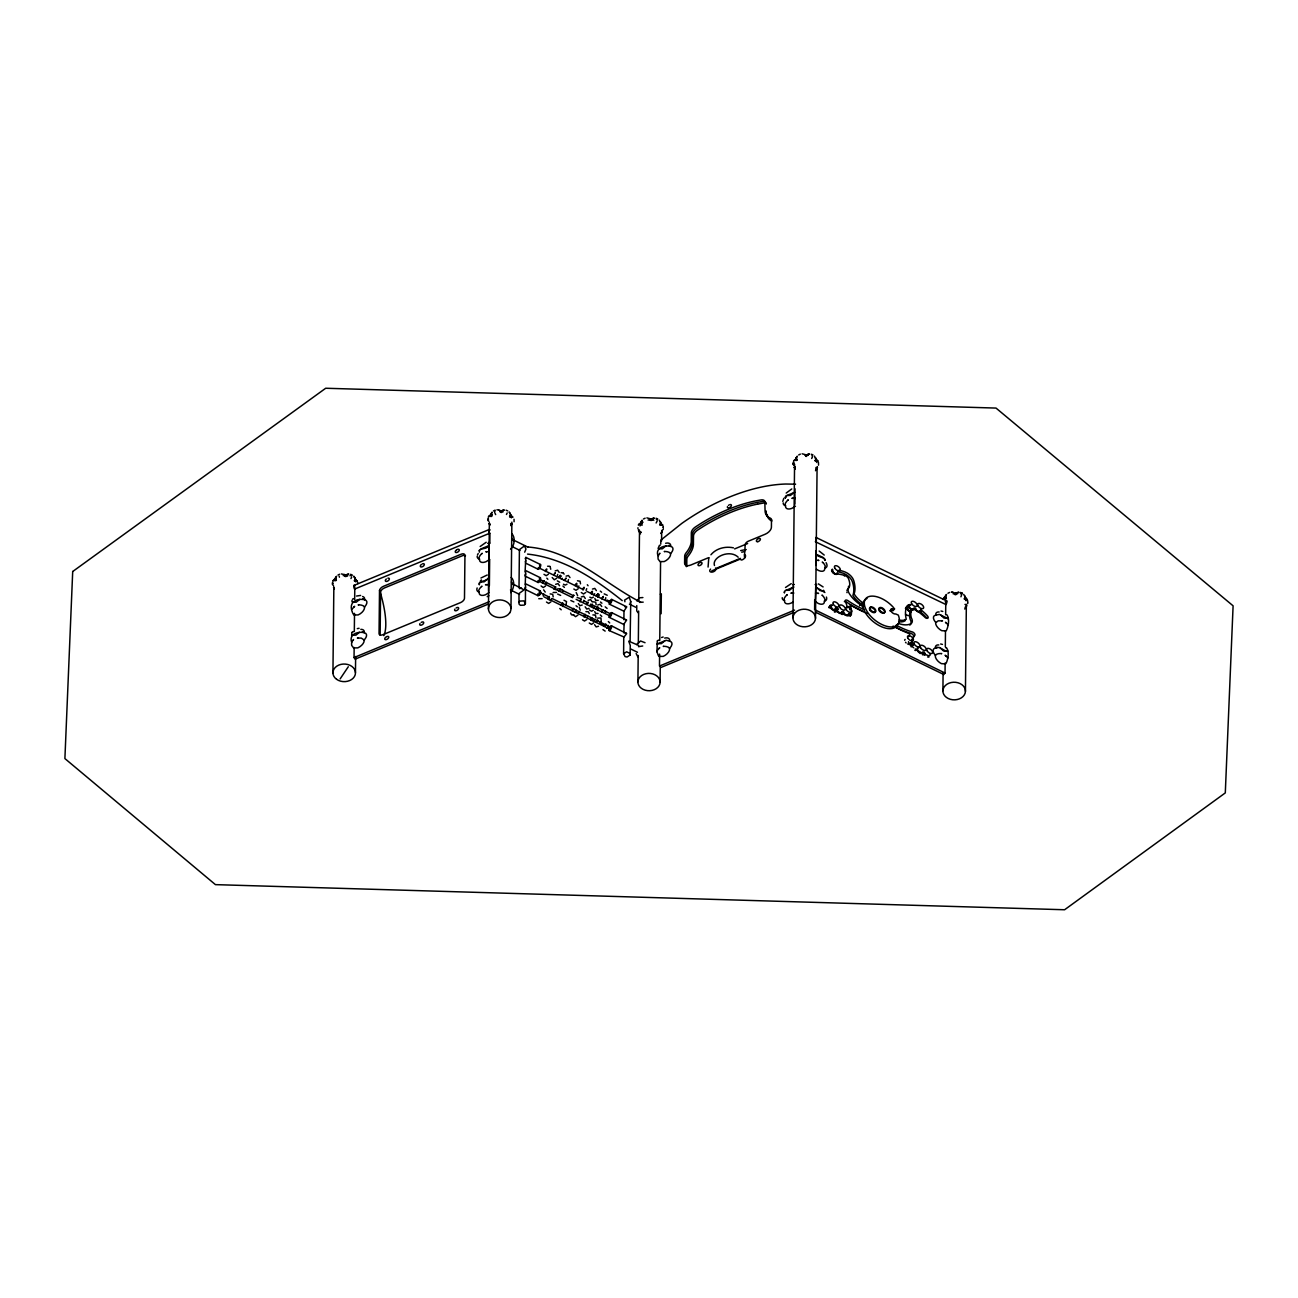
<?xml version="1.0" encoding="UTF-8"?>
<svg xmlns="http://www.w3.org/2000/svg" width="1298" height="1298" viewBox="0 0 1298 1298"><rect width="100%" height="100%" fill="white"/><g stroke="black" fill="none" stroke-linecap="round" stroke-linejoin="round"><path stroke-width="1.5" d="M488.713 591.271A14.813 13.954 84.2 0 1 488.6 590.525L488.519 578.746M479.514 582.688A7.48 4.105 -34.3 0 0 479.222 584.003L479.319 584.83C478.573 579.233 489.914 582.77 488.665 575.16M481.996 553.613C483.537 551.861 477.064 557.231 479.481 559.616A7.48 4.105 -34.3 0 0 485.776 561.823L489.443 559.633L489.151 558.724A14.813 13.954 84.2 0 1 488.94 557.556L489.086 542.223A14.408 3.18 17.8 0 0 489.314 542.548A10.303 4.008 29.3 0 0 489.622 543.116L487.675 543.327M488.875 545.744L488.875 544.917M794.976 504.127L794.895 492.348M785.355 497.751L786.053 495.885L794.911 492.218L795.009 488.811M824.911 592.505L815.712 587.102L815.339 598.913A14.813 14.083 -80.3 0 1 815.063 600.147L814.69 601.039L818.227 603.44A7.48 3.991 38.4 0 0 824.408 601.591C827.004 599.319 820.628 593.446 822.267 595.457M815.923 550.677L815.761 565.441M540.179 590.882L525.512 583.743L525.398 603.732L524.311 605.111L520.384 605.306L519.054 604.073L518.957 593.575L524.035 589.892L511.704 583.321M945.755 647.751A14.408 8.048 52.8 0 1 946.437 647.653C949.357 651.434 948.238 658.475 946.323 662.905A14.813 8.437 -58 0 0 945.577 663.911L941.375 663.635A7.48 3.991 38.4 0 1 935.29 655.814C935.809 652.651 943.776 653.689 941.391 653.673M941.731 620.72L942.543 620.866L938.194 620.817L935.631 622.845A7.48 3.991 38.4 0 0 941.715 630.666L945.934 630.958A14.813 8.437 -58 0 1 946.631 630.017C948.627 625.587 949.682 618.546 946.826 614.7M638.665 645.414L628.735 641.196L630.276 645.431L630.098 655.036L627.096 656.999L625.084 656.61L623.608 653.754L623.754 637.334L626.691 633.635L611.439 625.782M623.786 632.759L624.143 623.754L623.949 624.549L609.281 617.361M623.9 619.714L623.981 611.082L626.772 606.88L611.715 599.416M332.937 673.159L333.846 586.874M351.596 642.169C348.756 633.911 358.443 631.088 364.511 632.791A7.48 4.105 -34.3 0 1 364.787 639.249L364.203 640.417A7.48 4.105 -34.3 0 1 357.794 647.88L353.527 647.929A14.813 8.729 60.7 0 0 352.878 646.956C349.227 644.587 354.159 637.902 353.527 639.865M352.18 611.764C348.335 601.688 357.226 597.989 364.852 599.822A7.48 4.105 -34.3 0 1 365.127 606.28L364.543 607.464A7.48 4.105 -34.3 0 1 358.151 614.928L353.867 614.976A14.813 8.729 60.7 0 0 353.218 613.986L352.439 612.478M488.437 604.041L355.133 659.141L354.046 657.551L354.159 647.507M354.322 631.428L354.516 613.354M354.662 599.287L354.792 587.231M355.457 672.51L355.636 656.464M380.136 635.128L380.574 592.277A4.397 2.418 -34.3 0 1 384.484 587.929L462.169 555.82A4.397 2.418 -34.3 0 1 465.511 555.804M488.454 609.054L489.346 522.769M489.378 585.609L489.654 559.487M489.817 543.424L489.93 533.381M510.974 608.421L511.866 522.12M519.005 587.686L519.411 549.622L524.489 545.939L525.966 549.054L524.7 552.202M525.236 584.619L525.69 570.568L540.309 577.707M525.073 571.899L525.852 557.41L540.455 564.516M624.922 601.785L624.565 600.147L629.189 597.242L630.747 601.493L630.098 641.228M637.918 681.742L638.194 655.474M638.324 643.354L638.648 611.034M638.762 600.925L639.508 530.201M657.015 651.856L657.194 643.97L666.15 640.271L669.93 641.277A7.48 4.105 -34.3 0 1 670.206 647.734L669.622 648.919A7.48 4.105 -34.3 0 1 663.229 656.382L658.946 656.431A14.813 8.729 60.7 0 0 658.313 655.458L657.015 651.921M658.021 555.852C654.841 547.675 665.176 544.706 670.92 546.458A7.48 4.105 -34.3 0 1 671.196 552.916L670.628 554.084A7.48 4.105 -34.3 0 1 664.219 561.563L659.952 561.612A14.813 8.729 60.7 0 0 659.303 560.639C655.668 558.254 660.568 551.585 659.936 553.548M659.611 654.078L659.481 666.052L794.587 610.109M659.757 640.109L660.568 562.164M660.763 544.138L660.796 540.13L681.856 523.37A136.16 74.57 -34.3 0 1 785.761 484.024L795.593 484.186M660.098 682.391A11.098 8.664 0.6 0 0 643.776 674.392A11.098 8.664 0.6 0 0 643.159 689.4A11.098 8.664 0.6 0 0 660.098 682.391L660.26 666.231M661.574 540.958L661.688 530.85M661.12 613.743L661.331 593.786L660.358 594.192M686.756 566.366L686.837 559.324A7.042 3.862 -34.3 0 1 688.686 555.463A24.402 13.369 -34.3 0 0 693.424 543.148L693.505 535.912A7.042 3.862 -34.3 0 1 698.146 529.746L703.386 526.388A108.529 59.448 -34.3 0 1 757.594 504.111M686.496 566.642A7.042 3.862 -34.3 0 1 685.685 564.792L685.75 557.734A7.042 3.862 -34.3 0 1 687.615 553.873A24.386 13.353 -34.3 0 0 692.321 543.408L692.418 534.322A7.042 3.862 -34.3 0 1 697.075 528.172L702.315 524.814A108.529 59.448 -34.3 0 1 756.507 502.537L761.715 501.596A6.733 3.683 -34.3 0 1 765.885 502.829L766.258 503.754M766.177 512.807L766.193 511.006L766.177 512.856A24.127 13.207 -34.3 0 0 767.54 516.799L768.043 517.448A24.127 13.207 -34.3 0 0 770.785 519.443A7.042 3.862 -34.3 0 1 771.758 519.946M792.964 617.686L794.571 464.116M814.706 599.708L814.609 609.654L945.041 673.029L943.841 674.538L815.209 612.039M815.647 593.754L815.663 592.797M815.728 586.436L815.679 583.857M816.004 560.801L816.004 559.844M815.501 618.335A11.276 8.81 0.6 0 0 798.919 610.222A11.276 8.81 0.6 0 0 798.286 625.474A11.276 8.81 0.6 0 0 815.501 618.335L817.091 466.793M942.916 690.714L943.094 672.656M945.041 673.029L945.139 662.986M945.317 646.907L945.479 630.828M945.642 614.765L945.771 602.71M947.702 658.264L947.718 657.307M948.059 625.312L948.059 624.354M965.436 691.363A11.276 8.81 0.6 0 0 948.854 683.251A11.276 8.81 0.6 0 0 948.221 698.502A11.276 8.81 0.6 0 0 965.436 691.363L966.345 605.079M351.661 635.614L351.888 632.564M352.018 601.883L352.066 600.244M657.096 644.116L657.307 641.066M488.811 552.299L488.811 551.342M488.454 585.268L488.47 584.311M794.83 498.87L794.847 497.913M642.169 522.137A12.217 7.626 2.4 0 0 641.52 522.559L641.455 523.954L639.476 523.824M796.745 458.502L796.68 459.898C794.344 461.91 795.625 457.545 796.664 460.547M692.321 543.424L692.337 541.574M351.936 609.216L354.662 606.328L353.867 606.912M657.015 650.671L659.741 647.799L658.946 648.367M358.572 604.965C356.123 604.803 363.472 604.349 364.43 606.977M358.232 637.935L357.356 638.048L361.25 638.081L364.089 639.946M481.655 586.582C483.537 584.652 476.674 590.087 479.124 592.586A7.48 4.105 -34.3 0 0 485.436 594.792L489.103 592.602M486.701 551.682L485.825 551.78L488.811 551.666M486.361 584.635L485.484 584.749L488.47 584.619M664.641 551.601C662.207 551.439 669.557 550.985 670.498 553.613M663.651 646.436C661.201 646.274 668.551 645.804 669.508 648.432M788.016 500.184C789.914 498.254 783.051 503.689 785.517 506.188A7.48 4.105 -34.3 0 0 791.812 508.394L795.479 506.204M792.689 498.254L791.861 498.351L794.847 498.221M787.026 595.003C788.746 593.316 782.126 598.362 784.511 601.006A7.48 4.105 -34.3 0 0 790.823 603.229L793.013 602.11M791.731 593.072L790.871 593.186L793.857 593.056M818.113 560.298L818.924 560.444L815.988 560.152M817.772 593.267L818.584 593.413L815.647 593.121M822.624 562.488C820.693 560.59 826.55 565.198 825.025 567.291M946.274 622.926L945.479 622.277L947.946 624.614M945.934 655.896L945.122 655.247L947.605 657.583M546.507 582.202L545.874 583.938M553.208 596.869L552.672 594.306L550.157 593.9M555.69 587.021L554.165 589.178L555.69 587.021L539.384 579.281M557.718 574.446L557.459 575.452M577.642 595.604L576.182 592.537M580.238 610.125L579.2 607.269M586.712 588.659L586.079 590.379M812.516 456.442L812.029 455.436M961.818 594.338L960.926 596.788M550.741 569.254L550.109 566.512M580.514 583.84L580.076 581.277L577.48 580.774M596.139 604.754L595.701 602.191L592.91 601.801M595.993 617.929L595.474 615.284M363.927 599.205L362.71 598.767M364.511 599.806L364.641 598.881A7.48 4.105 -34.3 0 0 362.564 596.512M363.586 632.175L362.369 631.737M364.17 632.759L364.3 631.85A7.48 4.105 -34.3 0 0 360.828 629.352M670.011 545.841L668.778 545.403M670.595 546.426L670.709 545.517A7.48 4.105 -34.3 0 0 665.631 543.262M669.59 641.261L669.719 640.336A7.48 4.105 -34.3 0 0 664.641 638.081M513.424 540.812L511.899 538.118M512.953 584.652L511.444 581.975M948.157 618.789L948.124 617.978M947.783 650.947L945.934 650.931L947.021 651.223M479.254 550.628C481.736 547.383 485.955 550.011 488.875 545.647M785.371 496.81L785.404 498.026M793.922 587.037L785.063 590.704L784.365 592.569M825.074 560.46C823.743 556.079 818.324 557.929 816.053 554.149M825.122 560.201L825.204 559.243M782.775 501.385L783.814 498.318M514.073 521.747L514.04 519.265M636.766 605.598L636.734 610.904L638.324 612.964M708.724 558.448L708.075 567.064M545.42 570.649C545.436 574.073 548.405 566.269 545.728 569.903M583.857 615.982C583.435 619.243 586.907 612.883 584.587 614.587M590.639 604.138L590.038 605.582M587.767 615.982L587.377 617.069M601.234 621.58L600.942 617.962L597.664 618.124M660.114 545.436A14.408 7.788 -50.2 0 0 659.465 545.306L658.086 548.454M491.455 516.539L490.401 515.338L492.056 512.175L489.995 516.458L491.471 515.89L491.536 514.495L489.492 515.777M638.973 524.116L638.324 525.057L640.385 523.402L642.056 525.317M641.91 524.084L640.368 523.467L642.039 520.238L640.417 523.321M784.365 591.628L784.398 592.845M479.335 550.238L479.335 552.169M525.852 560.785L525.301 561.856M525.706 573.976L524.992 575.16M630.244 602.937L630.747 601.493M351.677 577.026L350.947 578.584M507.177 512.937L506.463 514.479M558.01 588.529L557.491 589.633M565.928 605.517L566.512 601.574L564.03 600.26M582.899 588.578C581.796 592.521 585.998 586.015 583.483 587.54M578.762 611.958L578.243 613.045M591.109 592.586C590.347 596.837 594.273 588.675 591.271 592.212M597.778 595.863L597.761 597.258M599.076 595.409L598.556 596.496M594.516 619.681L593.786 621.077M605.468 612.234L605.485 610.839M608.081 626.756L608.081 625.36M657.161 520.985L656.139 522.98M812.386 456.928L811.672 458.486M945.999 596.804L942.819 599.303L946.518 594.484L944.879 597.632L945.918 598.832M334.089 587.686L334.316 588.919M489.606 523.581L489.833 524.83M637.01 601.088L639.297 597.81L642.899 597.551M636.685 644.554L640.579 640.985L645.041 642.705M815.907 467.491A12.217 3.651 67.5 0 1 816.199 468.383L816.118 469.633L817.497 467.215L815.501 470.752M525.576 587.167L524.927 588.237M345.041 576.49L345.69 575.03L348.805 574.105L347.037 574.414M500.541 512.402L501.19 510.925L504.305 510.017L502.537 510.309M650.525 520.466L651.174 518.989L654.289 518.064L651.174 519.022L646.907 517.87M805.766 456.393L806.399 454.933L809.514 454.008L807.745 454.316M955.02 594.695L955.653 593.235L958.784 592.31M848.081 588.643L847.854 589.13A8.875 4.738 38.4 0 0 846.929 590.606M539.368 593.511L539.368 592.359M551.585 599.076L550.985 600.114M562.618 591.693L562.651 589.99M562.748 604.754L562.732 606.458M578.892 585.95L578.308 586.988M575.712 611.358L575.663 610.206M583.402 601.883L583.808 600.276M592.472 592.813L592.456 594.516M594.662 593.689L593.851 594.955M594.533 606.864L593.932 607.902M597.81 608.665L597.794 610.385M605.436 599.416L605.76 597.68M609.135 630.552L623.916 636.977M964.771 609.054L966.75 605.517L965.42 607.886L965.452 606.685M539.368 580.563L539.773 579.249M543.132 595.847L543.732 593.9M560.282 577.042L561.434 575.971M549.589 597.843L548.989 599.806L549.784 599.53M562.31 578.291L561.466 579.33M567.907 581.472L568.508 579.525M576.912 584.733L576.896 586.647M592.537 605.647L592.521 607.545M494.96 511.12L494.668 512.077M340.125 678.919L348.286 666.75M333.489 580.141L332.84 581.098L336.02 578.6M489.005 516.052L488.34 516.993L490.271 515.322M539.351 567.583L539.757 565.944M556.29 589.049L555.268 589.633M580.612 599.384L579.995 601.818L581.326 598.962L577.091 597.469M598.151 595.133L599.092 594.419M607.691 627.486L606.766 628.2M359.789 599.319L356.285 602.191L352.813 602.207M359.449 632.288L355.944 635.144L352.472 635.176M487.561 578.989L484.057 581.861L480.584 581.877M665.858 545.955L662.353 548.827L658.881 548.843M793.938 492.607L790.433 495.463L786.961 495.495M480.163 546.49L486.198 542.256M786.199 493.062L791.78 488.94M510.909 525.625L510.99 524.376A12.217 3.651 67.5 0 0 510.698 523.483M710.931 554.781C716.269 548.291 725.436 546.101 733.451 547.837M844.317 575.923L844.69 575.452A4.267 2.272 38.4 0 1 847.951 577.626L848.616 579.005A22.147 11.828 38.4 0 1 849.281 587.134L849.054 587.621A8.875 4.738 38.4 0 0 849.281 593.559A22.147 11.828 38.4 0 0 861.823 605.663L863.705 609.379L862.148 608.713A52.942 28.248 38.4 0 1 847.578 600.422A2.645 1.412 38.4 0 0 845.355 601.704A29.091 15.527 38.4 0 1 847.399 607.724M890.801 610.514L892.197 608.762L894.517 608.908L893.138 610.66L890.801 610.514A3.521 1.882 38.4 0 0 889.698 610.79M785.501 587.491L791.228 583.646M518.892 602.45L519.995 601.088L523.921 600.877L525.398 603.732M623.608 653.754L626.61 651.791L629.952 653.429L630.098 655.036M657.388 640.888L658.459 640.125A14.408 7.788 -50.2 0 1 659.124 640.271A10.303 7.545 -55.6 0 1 659.546 640.547M352.585 599.108L353.381 598.67A14.408 7.772 -50.2 0 1 354.029 598.8A10.303 7.545 -55.6 0 1 354.468 599.076M352.229 632.061L353.04 631.623A14.408 7.772 -50.2 0 1 353.689 631.769M624.143 623.738L626.642 620.071L611.569 612.607M911.488 610.595L910.807 611.309A22.147 11.828 38.4 0 0 909.979 618.724L910.19 619.438A8.875 4.738 38.4 0 1 909.849 625.084M912.575 609.103L912.007 609.8A22.147 11.828 38.4 0 0 911.18 617.215L911.391 617.913A8.875 4.738 38.4 0 1 911.05 623.575A22.147 11.828 38.4 0 1 898.378 623.429M509.952 516.929L509.546 516.069M548.437 574.154L546.215 575.695L543.992 574.316M545.566 585.998L543.213 587.556L541.055 585.933M556.777 578.243L554.295 579.784L552.202 577.529M550.904 601.866L548.665 603.408L546.458 602.029M578.21 588.74L575.988 590.298L573.83 589.016M585.771 592.44L583.548 593.997L581.277 592.505M577.934 615.122L575.582 616.664L573.424 615.041M586.858 619.487L584.506 621.044L582.477 619.763M592.602 620.493L591.774 620.558M593.705 622.845L591.482 624.387L589.26 623.008M555.187 570.909L557.621 570.195L559.178 572.402M566.983 584.214L565.247 585.09L563.462 584.23M581.309 596.966L583.727 596.236L585.301 598.459M588.156 600.309L590.574 599.595L592.131 601.801M593.381 597.145L591.628 598.021L589.844 597.161M597.729 604.998L600.147 604.284L601.72 606.507M593.235 610.32L591.482 611.212L589.454 609.93M744.435 557.248L745.182 544.689A3.521 1.931 -34.3 0 1 748.313 541.217L765.155 534.241A7.042 3.862 -34.3 0 0 771.418 527.264L771.483 520.222A7.042 3.862 -34.3 0 0 769.698 517.87A24.127 13.207 -34.3 0 1 766.956 515.858L766.453 515.225A24.127 13.207 -34.3 0 1 765.09 511.282L764.798 501.239A6.733 3.683 -34.3 0 0 760.628 500.006L755.452 500.947A108.529 59.448 -34.3 0 0 701.228 523.224L695.988 526.582A7.042 3.862 -34.3 0 0 691.331 532.732L691.25 541.834A24.386 13.353 -34.3 0 1 686.528 552.299A7.042 3.862 -34.3 0 0 684.679 556.161L684.598 563.202A7.042 3.862 -34.3 0 0 690.763 565.036L707.621 558.059A3.521 1.931 -34.3 0 1 709.162 557.702M638.47 646.68L642.737 645.982M480.941 578.016L487.221 574.998M510.682 592.586C514.04 588.789 515.128 580.871 511.185 577.399M935.761 622.375L935.095 621.645A7.48 3.991 38.4 0 1 935.501 615.203L939.379 614.408L948.011 618.611M935.42 655.344L934.755 654.614A7.48 3.991 38.4 0 1 935.144 648.173L939.022 647.378L946.485 651.385L943.63 651.012L940.287 647.962M525.171 558.724L525.885 557.377M354.565 581.196L355.798 580.174L357.388 581.326L356.69 580.531M660.049 525.155L661.282 524.132L662.889 525.284L662.175 524.489M815.274 461.082L816.507 460.076L818.113 461.228L817.399 460.433M964.544 599.384L965.777 598.362L967.367 599.53L964.187 598.8M555.658 584.295L558.01 583.646L559.568 585.755M566.074 576.134L568.427 575.501L569.984 577.594M542.142 598.654L538.767 598.702M556.501 592.44L553.126 592.488M592.456 589.065L594.809 588.416L596.382 590.639M582.218 605.03L579.865 605.679L578.308 603.57M589.065 608.389L586.712 609.022L585.155 606.815M598.508 626.253L596.155 626.902L594.581 624.695M794.181 462.818L793.808 463.094A2.239 1.395 2.4 0 0 793.127 464.067M641.52 522.559L640.287 523.37M510.017 516.799L511.298 516.069L512.905 517.237L512.191 516.426M573.943 614.96L571.461 614.814L570.617 613.045M598.2 600.341L596.009 600.341M585.917 611.634L588.416 611.78L589.26 613.548M598.054 613.516L595.571 613.37L594.727 611.618M490.417 515.338L491.926 516.02M519.443 588.627L521.52 588.075M510.552 549.119C514.657 545.744 515.63 537.129 511.655 533.559M796.161 458.94L793.549 461.001L795.577 459.281L797.134 460.027M333.992 579.865L336.555 576.28L334.495 580.563L335.971 579.995M487.918 546.036L480.941 548.924M664.868 640.79L661.363 643.646L657.891 643.678M823.743 557.848L817.01 554.571M792.948 587.426L789.444 590.282L785.971 590.314M823.403 590.817L820.011 590.59L816.669 587.54M639.46 602.369L643.191 602.142M487.204 596.658L488.908 595.75M640.482 533.884L638.373 529.633L639.833 532.91L641.18 532.277M547.594 566.236L549.687 566.301M592.861 614.928L594.955 614.992M624.809 606.734L626.366 606.604M337.967 575.046L339.638 574.235M493.467 510.941L495.138 510.13M643.451 519.005L645.122 518.194M798.676 454.949L800.347 454.138M947.946 593.251L949.601 592.44M806.301 455.014L805.036 455.403L807.778 455.306A12.217 3.651 67.5 0 1 808.086 455.322M957.681 593.689A12.217 3.651 67.5 0 0 957.032 593.608L954.29 593.705A12.217 3.975 -63.9 0 0 953.186 593.867M347.702 575.485A12.217 3.651 67.5 0 0 347.053 575.403L344.327 575.501A12.217 3.975 -63.9 0 0 343.224 575.663M353.965 585.414L489.135 529.552M652.862 519.378A12.217 3.651 67.5 0 0 652.537 519.362L650.963 520.027C648.173 519.752 652.375 517.983 651.336 520.53M354.046 657.551L489.216 601.688M734.619 548.908L747.648 543.521M715.701 568.54L739.925 558.513M711.807 570.86L740.249 559.097M660.552 667.626L793.824 612.461M946.388 598.329C944.668 596.204 943.63 600.082 945.934 598.2M957.032 593.608L954.29 593.705M937.383 647.231L936.101 647.605M953.203 592.277L951.402 592.099L955.588 593.3M561.061 572.726L562.748 572.694M560.655 595.409L557.605 594.046M573.878 601.899L570.828 600.52M604.187 593.867L607.237 595.247M575.728 609.654L576.052 611.536L574.462 612.072M610.823 614.019L609.93 615.917L610.904 614.051L591.336 604.446M609.882 629.124L610.693 627.21L609.8 629.108L543.943 596.837M661.607 637.513L663.148 636.994M356.528 596.042L360.633 595.441M559.698 582.218L557.345 580.871M357.274 628.638L359.092 628.297M815.355 460.449C818 462.883 817.091 458.729 814.933 460.498M661.347 524.197L659.709 524.554M965.842 598.427L966.426 599.579L964.609 598.751L964.657 597.697L965.809 598.394L963.7 594.354M625.133 619.681L626.236 619.795M624.971 632.856L626.123 632.986M807.778 455.306L806.366 454.933L806.577 456.458M347.053 575.403L341.423 573.911M652.537 519.362L651.125 518.989M509.725 516.507L510.747 515.858M354.224 580.595L356.642 580.498M757.626 504.111L762.786 503.17A6.733 3.683 -34.3 0 1 766.372 503.64M957.015 592.618L958.768 592.31M792.721 584.717L794.327 584.473M824.636 568.037L825.317 567.956A7.48 3.991 38.4 0 0 826.096 562.651M824.295 600.99L824.96 600.909A7.48 3.991 38.4 0 0 826.437 597.048M605.16 631.088L602.905 629.595M488.94 576.052L489.281 576.085A10.303 4.008 29.3 0 1 488.973 575.517A14.408 3.18 17.8 0 1 488.762 575.192L488.746 575.192M802.148 453.797L806.253 454.884M496.939 509.806L498.724 509.968M785.647 505.603L784.949 505.49A7.48 4.105 -34.3 0 1 783.229 502.878M784.641 600.439L783.96 600.309A7.48 4.105 -34.3 0 1 782.24 597.697M479.611 559.032L478.913 558.919A7.48 4.105 -34.3 0 1 477.193 556.29M479.27 592.002L478.573 591.888A7.48 4.105 -34.3 0 1 477.145 587.945M941.001 611.017L942.786 611.455M815.193 584.522L816.75 584.846M940.644 643.986L942.445 644.425M660.358 521.618L661.38 524.019L660.163 523.451L660.13 524.506L661.948 525.333L659.222 520.109M510.146 516.442L511.964 517.269L509.238 512.045L511.412 515.955M344.327 575.501L345.625 575.095L345.868 576.653M356.155 581.293L354.678 579.492L356.155 581.293A12.217 3.975 -63.9 0 0 355.814 581.277M961.656 593.835L961.283 593.738A15.268 4.965 -63.9 0 0 960.39 593.786M610.076 602.743L610.969 600.844L610.076 602.743L586.939 591.401M605.209 606.847L607.107 608.421M539.481 592.326L548.47 596.707M351.693 575.631L351.304 575.533A15.268 4.965 -63.9 0 0 349.925 575.744M527.556 554.1C563.721 557.978 594.565 578.567 622.229 600.633M501.125 510.909L502.569 511.315L500.979 511.964C498.189 511.639 502.472 509.919 501.385 512.548M345.609 575.014L344.116 574.43M818.357 583.857L823.11 586.939M947.362 618.27L943.97 618.043L940.628 614.992M527.426 546.961C572.337 550.352 603.197 582.867 640.871 602.321M498.74 509.968L501.028 510.877M815.971 459.865L814.446 456.052M600.293 591.109L601.639 592.212M562.943 586.063L564.403 587.394M601.899 603.213L600.487 601.996M543.651 589.86L545.225 592.066M576.036 605.728L577.399 606.831M601.769 616.404L600.276 614.944M561.223 609.8L559.763 608.47M336.409 580.125L334.852 579.379L335.955 580.644M811.299 454.219L812.986 454.917M656.074 518.275L657.745 518.973M506.09 510.211L507.761 510.909M350.59 574.316L352.261 575.014M819.168 551.05L824.23 555.057M862.505 610.904L860.947 610.222A52.942 28.248 38.4 0 1 846.377 601.947A2.645 1.412 38.4 0 0 844.349 601.655M867.048 613.467L865.182 612.64A99.281 52.991 38.4 0 1 850.19 604.884L850.32 605.274A42.996 22.942 38.4 0 1 851.326 614.765A2.645 1.412 38.4 0 1 850.531 615.512L849.119 615.398A30.341 16.193 38.4 0 1 841.477 613.581M512.613 546.831L520.027 550.466M510.439 589.941L519.573 594.419M816.264 537.567L946.696 600.942M815.322 541.704L946.031 604.592A3.342 1.087 -64.1 0 0 946.875 601.217A3.342 1.087 -64.1 0 0 945.187 601.818M641.098 532.391L639.59 531.645L639.946 532.894M514.138 540.374L528.059 547.204M563.056 572.84L564.111 574.105M607.026 600.065L610.563 601.801M538.881 567.859L583.37 589.649M525.528 563.072L538.281 569.319M609.411 604.187L624.014 611.244M546.815 578.145L547.853 579.281M559.292 588.757L573.538 595.733M584.214 600.958L587.767 602.71M538.735 581.033L572.564 597.615M576.117 599.351L609.93 615.917M525.171 576.134L538.135 582.494M608.34 621.547L609.703 622.943M552.039 598.459L610.823 627.323M599.66 622.959L604.982 625.571M524.992 589.308L538.005 595.685M629.416 604.154L636.231 607.496M630.65 648.935L637.48 652.277M893.04 626.09L900.552 629.871A99.281 52.991 38.4 0 0 909.914 633.895L909.768 634.154A42.996 22.942 38.4 0 0 908.989 636.442M863.981 605.695L862.651 604.933A16.598 8.859 38.4 0 1 852.9 595.425A43.175 23.04 38.4 0 0 852.397 581.731A9.167 4.884 38.4 0 0 844.073 573.602A26.301 14.035 38.4 0 0 837.697 571.753M587.329 584.749L588.059 585.739M816.458 569.254L818.567 570.487A7.48 3.991 38.4 0 0 824.749 568.621M738.189 557.199C729.476 548.843 711.629 557.394 714.484 565.506M637.87 656.804L636.134 653.527M795.025 468.821L794.814 467.572A12.217 3.975 -63.9 0 1 795.155 466.696M489.914 524.781L489.119 523.402L489.865 524.716M595.49 600.049L594.873 598.427M894.517 608.908L893.138 607.123A20.606 11.001 38.4 0 0 865.344 599.173A20.606 11.001 38.4 0 0 881.731 624.435A20.606 11.001 38.4 0 0 898.313 615.106L895.766 613.97A3.521 1.882 38.4 0 1 891.272 611.569A3.521 1.882 38.4 0 1 892.197 608.762M495.674 514.608L494.927 513.099M657.291 519.784L656.788 519.492A15.268 4.965 -63.9 0 0 656.366 519.476M816.62 459.963L815.582 457.561M964.852 595.863L965.874 598.264M848.989 606.393L849.119 606.799A42.996 22.942 38.4 0 1 849.411 607.805M339.427 577.204L339.167 576.166M955.523 593.316L955.831 594.76M935.826 615.187L935.728 614.279A7.48 3.991 38.4 0 1 939.152 611.975M935.485 648.156L935.371 647.231A7.48 3.991 38.4 0 1 938.811 644.928M967.724 600.698L967.756 602.158M818.47 462.396L818.503 463.857M357.745 582.494L357.777 583.565M793.224 462.299L793.24 463.857M488.016 518.291L488.016 519.849A2.239 1.395 2.4 0 1 488.583 519.103M332.515 582.396L332.515 583.954M904.787 619.519A43.175 23.04 38.4 0 0 905.063 620.769A16.598 8.859 38.4 0 1 899.076 621.758M905.436 608.584A43.175 23.04 38.4 0 1 905.842 607.691A9.167 4.884 38.4 0 1 909.054 606.085M926.837 618.351A2.645 1.412 38.4 0 0 926.188 617.329A26.301 14.035 38.4 0 0 919.39 611.098M911.099 643.013A29.091 15.527 38.4 0 0 911.099 644.522A24.127 12.883 38.4 0 0 912.299 645.593M911.829 639.638A29.091 15.527 38.4 0 1 912.088 639.038M912.754 637.935A29.091 15.527 38.4 0 1 913.565 636.945A2.645 1.412 38.4 0 0 911.374 633.521A52.942 28.248 38.4 0 1 894.955 626.658M924.354 652.959A24.127 12.883 38.4 0 1 922.992 652.391M849.655 608.827A42.996 22.942 38.4 0 1 849.849 609.817M850.222 612.705A42.996 22.942 38.4 0 1 850.125 616.274M848.535 586.258A22.147 11.828 38.4 0 1 848.389 587.507M847.01 592.683A8.875 4.738 38.4 0 1 846.896 592.131M842.678 612.559A24.127 12.883 38.4 0 1 841.347 612.218M837.259 610.741A24.127 12.883 38.4 0 1 834.5 609.395M831.775 607.805A24.127 12.883 38.4 0 1 830.428 606.912A2.645 1.412 38.4 0 0 828.708 607.156M839.871 612.964A30.341 16.193 38.4 0 1 831.84 608.762A2.645 1.412 38.4 0 1 829.779 606.198A2.645 1.412 38.4 0 1 831.629 605.387M838.476 609.216A24.127 12.883 38.4 0 1 835.701 607.886M844.69 575.452A37.918 20.233 38.4 0 0 837.113 573.959L835.117 573.862A2.645 1.412 38.4 0 1 832.602 570.471M838.897 570.244A26.301 14.035 38.4 0 1 845.274 572.077A9.167 4.884 38.4 0 1 853.597 580.206A43.175 23.04 38.4 0 1 854.1 593.9A16.598 8.859 38.4 0 0 863.851 603.408M918.692 647.929A24.127 12.883 38.4 0 1 917.345 647.053M913.5 644.084A24.127 12.883 38.4 0 1 912.299 642.997A29.091 15.527 38.4 0 1 914.765 635.436A2.645 1.412 38.4 0 0 912.591 632.012A52.942 28.248 38.4 0 1 896.155 625.133M929.968 654.241A2.645 1.412 38.4 0 1 928.005 655.49A30.341 16.193 38.4 0 1 915.22 648.87M913.695 647.751A30.341 16.193 38.4 0 1 909.363 644.084A2.645 1.412 38.4 0 1 908.584 642.591A42.996 22.942 38.4 0 1 908.519 641.65M910.255 604.576A9.167 4.884 38.4 0 0 907.042 606.182A43.175 23.04 38.4 0 0 906.264 619.243A16.598 8.859 38.4 0 1 899.027 620.022M920.59 609.573A26.301 14.035 38.4 0 1 927.389 615.804A2.645 1.412 38.4 0 1 927.94 618.059A2.645 1.412 38.4 0 1 925.49 617.783A37.918 20.233 38.4 0 0 915.966 610.092A4.267 2.272 38.4 0 0 913.159 609.054M639.995 525.95A11.098 8.664 0.6 0 1 643.029 522.153M648.091 520.06A11.098 8.664 0.6 0 1 653.835 520.222M815.777 460.336A11.276 8.81 0.6 0 1 816.815 462.494M965.031 598.621A11.276 8.81 0.6 0 1 966.069 600.779M492.331 514.446A11.276 8.81 0.6 0 0 490.644 516.312A12.217 3.651 67.5 0 0 490.271 516.393M500.168 511.639A11.276 8.81 0.6 0 1 503.089 511.85M510.146 515.76A11.276 8.81 0.6 0 1 511.396 517.853M344.651 575.744A11.276 8.81 0.6 0 1 347.588 575.955M354.646 579.865A11.276 8.81 0.6 0 1 355.879 581.958M966.685 604.3A2.239 1.395 2.4 0 1 964.982 604.397M967.74 602.759A2.239 1.395 2.4 0 1 967.724 603.489M965.42 599.546A12.217 3.975 -63.9 0 1 966.134 599.498M944.733 598.702A12.217 3.651 67.5 0 1 945.755 598.93M818.486 464.457A2.239 1.395 2.4 0 1 818.47 465.187M815.777 461.358A12.217 3.975 -63.9 0 1 816.88 461.196M794.23 465.317A2.239 1.395 2.4 0 1 793.208 464.441M661.315 525.236A12.217 3.975 -63.9 0 1 661.639 525.252M663.327 528.886A2.239 1.395 2.4 0 1 662.191 530.071M637.967 528.497A2.239 1.395 2.4 0 1 637.983 527.767M640.255 524.457A12.217 3.651 67.5 0 1 640.563 524.457M785.598 497.621A7.48 4.105 -34.3 0 1 785.907 496.307M729.93 504.63A2.288 1.249 -34.3 0 1 731.342 505.798A2.288 1.249 -34.3 0 1 728.859 507.826A2.288 1.249 -34.3 0 1 727.448 506.658M728.405 505.409A2.288 1.249 -34.3 0 1 728.892 505.068M700.028 562.634A2.288 1.249 -34.3 0 1 701.91 563.77A2.288 1.249 -34.3 0 1 698.697 565.685A2.288 1.249 -34.3 0 1 699.022 563.235M710.606 569.092A3.277 1.931 -23.8 0 0 710.623 571.964A3.277 1.931 -23.8 0 0 715.003 570.779A3.375 1.979 -23.8 0 0 715.523 568.135M744.825 557.783A3.277 1.623 -44 0 1 741.109 559.973M740.444 559.454A3.277 1.623 -44 0 1 740.46 558.4M744.322 554.895A3.277 1.623 -44 0 1 744.857 554.911A3.375 1.671 -44 0 1 744.825 557.783M771.856 521.033A24.127 13.207 -34.3 0 1 769.114 519.022L768.611 518.389A24.127 13.207 -34.3 0 1 767.248 514.446M741.726 552.202A53.51 29.319 -34.3 0 1 744.549 551.601M740.639 550.612A53.51 29.319 -34.3 0 1 746.22 549.573M539.238 591.482A2.645 0.86 -63.9 0 1 540.422 592.05A2.645 0.86 -63.9 0 1 538.475 595.522A2.645 0.86 -63.9 0 1 537.956 593.754M539.384 578.291A2.645 0.86 -63.9 0 1 540.568 578.859A2.645 0.86 -63.9 0 1 538.605 582.348A2.645 0.86 -63.9 0 1 538.102 580.563M539.514 565.101A2.645 0.86 -63.9 0 1 540.731 565.49A2.645 0.86 -63.9 0 1 538.978 568.978A2.645 0.86 -63.9 0 1 538.07 567.972M333.521 585.414A2.239 1.395 2.4 0 1 333.083 583.208M334.77 580.498A12.217 3.651 67.5 0 1 335.419 580.579M510.958 517.237A12.217 3.975 -63.9 0 1 511.672 517.188M489.022 521.309A2.239 1.395 2.4 0 1 487.999 520.433M815.631 537.599A3.342 1.087 -64.1 0 1 815.955 540.439M823.549 590.233A7.48 3.991 38.4 0 1 824.23 591.677M354.938 585.852A3.342 1.006 67.5 0 0 353.754 585.901A3.342 1.006 67.5 0 0 354.516 589.114L489.671 533.251A3.342 1.006 67.5 0 1 488.924 530.038A3.342 1.006 67.5 0 1 490.092 529.99M477.486 554.976A7.48 4.105 -34.3 0 1 478.216 553.565M456.75 549.735A2.288 1.249 -34.3 0 1 459.249 550.32A2.288 1.249 -34.3 0 1 456.085 552.542A2.288 1.249 -34.3 0 1 456.263 550.076M422.321 563.916A2.288 1.249 -34.3 0 1 424.203 565.052A2.288 1.249 -34.3 0 1 420.99 566.966A2.288 1.249 -34.3 0 1 421.315 564.516M480.244 581.277A7.48 4.105 -34.3 0 1 481.363 579.898M387.891 578.194A2.288 1.249 -34.3 0 1 389.092 579.784A2.288 1.249 -34.3 0 1 385.912 581.39A2.288 1.249 -34.3 0 1 386.35 578.973M421.185 622.407A2.288 1.249 -34.3 0 1 423.716 622.748A2.288 1.249 -34.3 0 1 421.152 625.165A2.288 1.249 -34.3 0 1 419.952 623.592M386.755 636.588A2.288 1.249 -34.3 0 1 388.556 637.87A2.288 1.249 -34.3 0 1 385.182 639.59A2.288 1.249 -34.3 0 1 386.236 636.864M456.133 607.967A2.288 1.249 -34.3 0 1 458.665 608.291A2.288 1.249 -34.3 0 1 456.117 610.725A2.288 1.249 -34.3 0 1 454.9 609.135M379.616 590.233A65.289 19.486 67.5 0 1 383.835 635.647M928.962 657.048A3.521 1.882 38.4 0 1 927.599 656.934M924.728 654.938A3.521 1.882 38.4 0 1 924.354 652.067M922.326 654.63A3.521 1.882 38.4 0 1 925.198 654.322M923.138 654.955A2.645 1.412 38.4 0 1 924.874 654.744M924.857 654.16A2.645 1.412 38.4 0 1 924.809 652.862M923.316 652.245A3.521 1.882 38.4 0 1 922.472 653.949M920.331 653.527A3.521 1.882 38.4 0 1 919.552 653.056M918.838 652.488A3.521 1.882 38.4 0 1 918.221 651.823M917.767 651.142A3.521 1.882 38.4 0 1 917.848 648.968M922.618 652.148A2.645 1.412 38.4 0 1 922.229 653.202M910.628 642.688A3.521 1.882 38.4 0 1 907.626 643.97M906.134 642.932A3.521 1.882 38.4 0 1 905.533 642.267M904.706 640.303A3.521 1.882 38.4 0 1 905.144 639.411M909.947 643.045A2.645 1.412 38.4 0 1 909.119 643.759M917.053 648.708A3.521 1.882 38.4 0 1 914.83 650.314M911.212 646.939A3.521 1.882 38.4 0 1 913.435 645.349M920.834 610.449A3.521 1.882 38.4 0 1 918.238 611.91A3.521 1.882 38.4 0 1 914.928 608.064M920.168 610.806A2.645 1.412 38.4 0 1 918.286 611.374A2.645 1.412 38.4 0 1 915.869 609.265M915.707 608.762A2.645 1.412 38.4 0 1 915.69 608.324M914.36 608.259A3.521 1.882 38.4 0 1 912.153 609.849A3.521 1.882 38.4 0 1 908.535 606.49A3.521 1.882 38.4 0 1 910.758 604.884M911.212 611.439A2.645 1.412 38.4 0 1 907.74 609.168A2.645 1.412 38.4 0 1 909.427 607.659M910.012 614.376A3.521 1.882 38.4 0 1 905.55 614.214M910.612 611.991A3.521 1.882 38.4 0 1 906.896 608.697A3.521 1.882 38.4 0 1 908.957 606.961M911.813 609.184A2.645 1.412 38.4 0 1 909.217 606.134M909.622 605.533A2.645 1.412 38.4 0 1 910.531 605.42M913.662 608.178A2.645 1.412 38.4 0 1 913.273 609.216M859.601 605.728A20.606 11.001 38.4 0 1 861.239 603.375M837.616 573.294A3.521 1.882 38.4 0 1 833.397 573.213A3.521 1.882 38.4 0 1 832.553 569.189M836.853 573.035A2.645 1.412 38.4 0 1 835.263 573.684A2.645 1.412 38.4 0 1 832.878 571.996M832.553 571.477A2.645 1.412 38.4 0 1 832.781 569.952M842.532 611.942A3.521 1.882 38.4 0 1 838.751 612.77A3.521 1.882 38.4 0 1 837.551 608.47M834.939 611.747A3.521 1.882 38.4 0 1 836.399 610.531M840.536 613.013A2.645 1.412 38.4 0 1 837.859 611.261A2.645 1.412 38.4 0 1 837.778 609.216M841.834 611.861A2.645 1.412 38.4 0 1 841.704 612.656M835.701 611.926A2.645 1.412 38.4 0 1 836.529 611.196M848.714 613.467A3.521 1.882 38.4 0 1 846.393 615.593A3.521 1.882 38.4 0 1 843.213 611.244M842.191 614.554A2.645 1.412 38.4 0 1 842.321 613.759M848.308 614.051A2.645 1.412 38.4 0 1 846.15 614.944A2.645 1.412 38.4 0 1 843.846 612.007M835.798 608.145A3.521 1.882 38.4 0 1 834.354 610.531A3.521 1.882 38.4 0 1 830.314 607.253A3.521 1.882 38.4 0 1 832.456 605.436M828.87 607.691A3.521 1.882 38.4 0 1 829.957 607.399M834.079 610.125A3.521 1.882 38.4 0 1 834.403 611.958M835.214 608.227A2.645 1.412 38.4 0 1 832.943 609.46A2.645 1.412 38.4 0 1 831.337 606.085M830.071 608.064A2.645 1.412 38.4 0 1 830.574 608.081M897.681 623.884A20.606 11.001 38.4 0 1 872.937 621.385A20.606 11.001 38.4 0 1 867.032 598.524M884.571 611.488A3.521 1.882 38.4 0 1 882.429 613.143A3.521 1.882 38.4 0 1 878.762 609.8A3.521 1.882 38.4 0 1 880.92 608.145M881.699 608.454A3.521 1.882 38.4 0 1 884.279 610.806M379.503 590.687L379.048 633.538A4.397 2.418 -34.3 0 0 382.91 634.69L460.579 602.58A4.397 2.418 -34.3 0 0 464.489 598.232L464.944 555.382A4.397 2.418 -34.3 0 0 461.098 554.23L383.413 586.339A4.397 2.418 -34.3 0 0 379.503 590.687M72.704 571.509L64.9 758.584L215.436 884.636L1064.603 909.752L1225.296 792.9L1233.1 605.825L996.02 408.075L325.701 388.248L72.704 571.509M539.725 594.744L541.25 592.586L539.725 594.744M542.467 582.834L543.992 580.677L542.467 582.834M547.805 598.702L549.33 596.545L547.805 598.702M553.678 575.079L555.22 572.921L553.678 575.079M558.692 577.545L560.233 575.371L558.692 577.545M559.016 590.947L560.558 588.789L559.016 590.947M561.158 605.241L562.699 603.083L561.158 605.241M564.5 580.384L566.025 578.227L564.5 580.384M572.24 597.421L573.781 595.263L572.24 597.421M572.11 610.612L573.635 608.454L572.11 610.612M575.111 585.576L576.653 583.419L575.111 585.576M586.631 604.479L588.172 602.321L586.631 604.479M590.736 606.49L592.277 604.333L590.736 606.49M590.606 619.681C592.245 621.482 592.44 614.441 590.606 619.681M596.35 595.993L597.891 593.835L596.35 595.993M596.22 609.168L597.745 607.01L596.22 609.168M596.074 622.359L597.615 620.201L596.074 622.359M601.834 598.67L603.359 596.512L601.834 598.67M601.688 611.861L603.229 609.703L601.688 611.861M604.284 626.382L605.825 624.224L604.284 626.382M796.193 457.756L795.642 459.265L797.264 456.182L796.193 457.756M511.785 524.084L511.006 525.495L511.801 524.1M661.769 532.148L660.99 533.559L662.272 531.271L661.769 532.148M509.692 612.867L508.005 614.733A11.276 8.81 0.6 0 1 489.281 612.056A11.276 8.81 0.6 0 1 500.217 599.936A11.276 8.81 0.6 0 1 509.692 612.867M962.24 593.218L960.552 592.521L962.24 593.218M354.873 577.659L353.721 576.15L355.895 580.06L354.873 577.659M795.074 468.724L794.279 467.329L795.074 468.724M334.365 588.821L333.57 587.426L334.365 588.821M663.262 527.523L663.246 526.469L663.246 527.523M336.571 679.292A11.276 8.81 0.6 0 0 355.198 674.814A11.276 8.81 0.6 0 0 340.839 664.414A11.276 8.81 0.6 0 0 336.571 679.292M757.854 541.655A2.288 1.249 -34.3 0 0 760.352 538.881A2.288 1.249 -34.3 0 0 756.977 539.644A2.288 1.249 -34.3 0 0 757.854 541.655M610.044 630.082A2.645 0.86 -63.9 0 0 611.601 625.961A2.645 0.86 -63.9 0 0 609.216 628.475A2.645 0.86 -63.9 0 0 610.044 630.082M610.174 616.891A2.645 0.86 -63.9 0 0 611.731 612.77A2.645 0.86 -63.9 0 0 609.362 615.284A2.645 0.86 -63.9 0 0 610.174 616.891M610.32 603.716A2.645 0.86 -63.9 0 0 611.877 599.579A2.645 0.86 -63.9 0 0 609.492 602.094A2.645 0.86 -63.9 0 0 610.32 603.716M927.048 650.736A3.521 1.882 38.4 0 0 932.24 653.332A3.521 1.882 38.4 0 0 929.757 648.789A3.521 1.882 38.4 0 0 927.048 650.736M920.542 647.637A3.521 1.882 38.4 0 0 925.734 650.233A3.521 1.882 38.4 0 0 923.251 645.69A3.521 1.882 38.4 0 0 920.542 647.637M907.837 638.081A3.521 1.882 38.4 0 0 913.029 640.677A3.521 1.882 38.4 0 0 910.563 636.117A3.521 1.882 38.4 0 0 907.837 638.081M914.263 644.116A3.521 1.882 38.4 0 0 919.455 646.712A3.521 1.882 38.4 0 0 916.988 642.153A3.521 1.882 38.4 0 0 914.263 644.116M918.059 605.858A3.521 1.882 38.4 0 0 923.251 608.454A3.521 1.882 38.4 0 0 920.785 603.894A3.521 1.882 38.4 0 0 918.059 605.858M911.585 603.651A3.521 1.882 38.4 0 0 916.777 606.247A3.521 1.882 38.4 0 0 914.295 601.704A3.521 1.882 38.4 0 0 911.585 603.651M834.744 568.07A3.521 1.882 38.4 0 0 839.936 570.666A3.521 1.882 38.4 0 0 837.47 566.123A3.521 1.882 38.4 0 0 834.744 568.07M839.741 607.334A3.521 1.882 38.4 0 0 844.933 609.93A3.521 1.882 38.4 0 0 842.467 605.387A3.521 1.882 38.4 0 0 839.741 607.334M846.215 609.541A3.521 1.882 38.4 0 0 851.407 612.137A3.521 1.882 38.4 0 0 848.941 607.578A3.521 1.882 38.4 0 0 846.215 609.541M833.3 604.203A3.521 1.882 38.4 0 0 838.492 606.799A3.521 1.882 38.4 0 0 836.009 602.256A3.521 1.882 38.4 0 0 833.3 604.203M870.26 609.314A3.521 1.882 38.4 0 0 875.452 611.845A3.521 1.882 38.4 0 0 872.889 607.286A3.521 1.882 38.4 0 0 870.26 609.314M869.806 609.898A3.521 1.882 38.4 0 0 874.998 612.429A3.521 1.882 38.4 0 0 872.434 607.87A3.521 1.882 38.4 0 0 869.806 609.898M879.525 609.898A3.521 1.882 38.4 0 0 884.717 612.413A3.521 1.882 38.4 0 0 882.153 607.87A3.521 1.882 38.4 0 0 879.525 609.898"/></g></svg>
